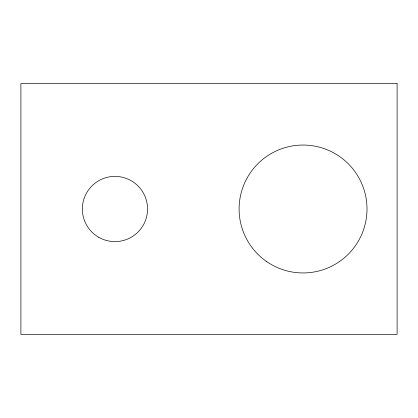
<?xml version="1.0" encoding="UTF-8"?>
<svg xmlns="http://www.w3.org/2000/svg" width="418" height="418" viewBox="0 0 418 418"><rect width="100%" height="100%" fill="white"/><g stroke="black" fill="none" stroke-linecap="round" stroke-linejoin="round"><path stroke-width="0.63" d="M397.1 83.6L20.9 83.6L20.9 334.4L397.1 334.4L397.1 83.6M266.224 261.287A63.954 63.954 0 0 0 366.743 214.747A63.954 63.954 0 0 0 276.178 150.966A63.954 63.954 0 0 0 266.224 261.287M98.648 237.236A32.604 32.604 0 0 0 147.554 209A32.604 32.604 0 0 0 98.648 180.764A32.604 32.604 0 0 0 98.648 237.236"/></g></svg>
